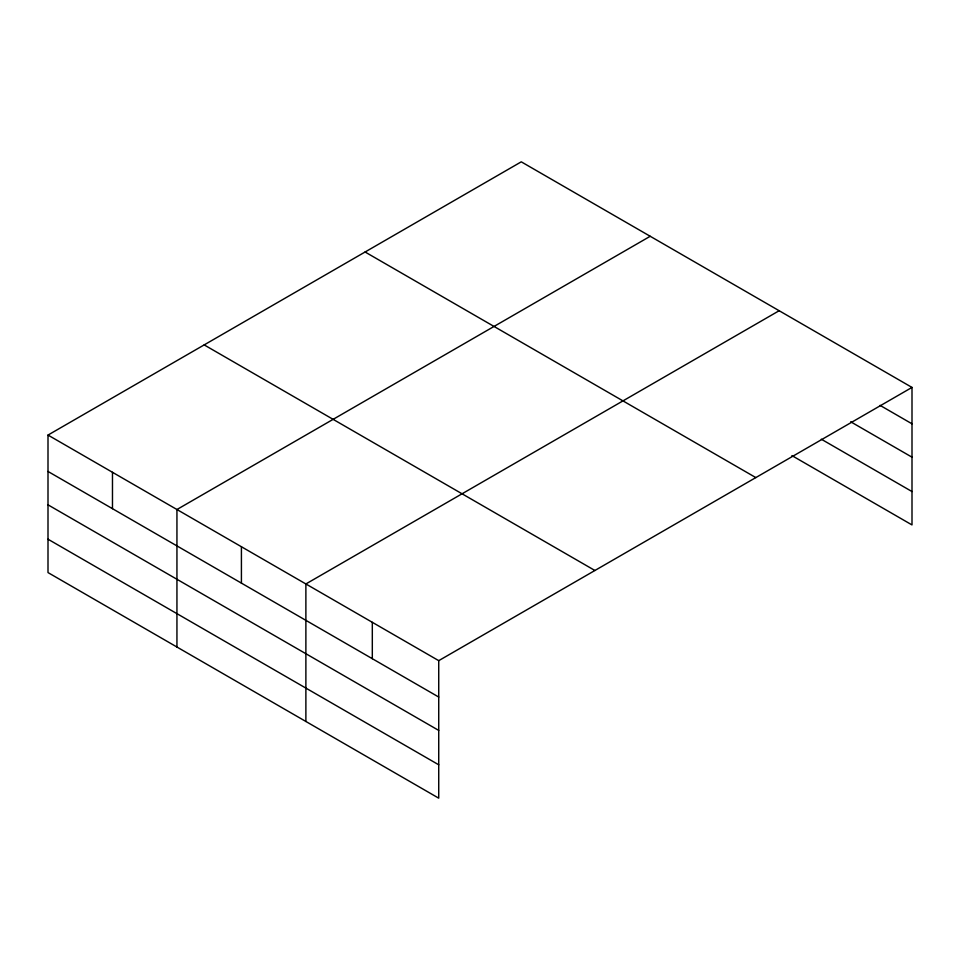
<?xml version="1.0" encoding="UTF-8"?>
<svg xmlns="http://www.w3.org/2000/svg" width="960" height="960" viewBox="0 0 960 960"><rect width="100%" height="100%" fill="white"/><g stroke="black" fill="none" stroke-linecap="round" stroke-linejoin="round"><path stroke-width="1.44" d="M791.928 455.604L912 524.928L912 387.42L521.268 161.832L48 435.072L48 572.58L438.732 798.168L438.732 660.66L48 435.072M650.208 236.28L176.94 509.52L176.94 647.016M779.148 310.728L305.88 583.956L305.88 721.464M438.732 660.66L912 387.42M880.068 405.372L912 423.816M850.68 421.776L912 457.176M821.304 439.2L912 491.556M365.088 252L755.82 477.588M204.18 344.904L594.912 570.492M48 471.456L438.732 697.044M48 504.828L438.732 730.416M48 539.208L438.732 764.796M372.312 622.308L372.312 658.704M241.416 546.744L241.416 583.128M112.476 472.296L112.476 508.68"/></g></svg>
